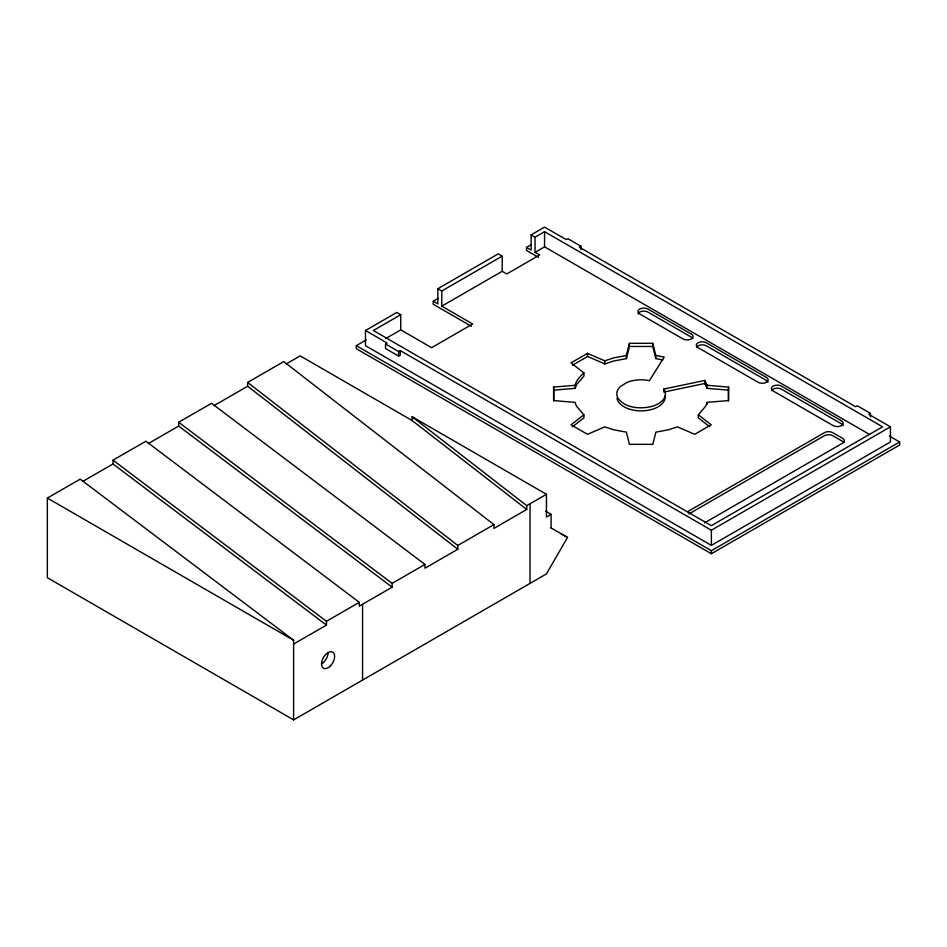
<?xml version="1.0" encoding="UTF-8"?>
<svg xmlns="http://www.w3.org/2000/svg" width="947" height="947" viewBox="0 0 947 947"><rect width="100%" height="100%" fill="white"/><g stroke="black" fill="none" stroke-linecap="round" stroke-linejoin="round"><path stroke-width="1.42" d="M655.75 358.475L652.743 346.46L652.767 343.311L629.435 343.311L626.287 355.516L626.417 358.629L613.49 361.056L604.873 363.932L587.614 356.474L572.414 365.246M663.835 391.075L663.871 389.051L704.864 380.434L707.149 385.275L706.983 388.317L728.397 390.14L728.397 400.901M707.149 385.275L728.61 387.098L728.61 400.569L707.16 402.357L705.835 405.967L698.341 414.833L698.223 417.805L709.741 426.73M706.983 388.317L704.71 383.499L704.864 380.434M707.054 404.369L707.16 402.357M728.397 390.14L728.61 387.098M629.435 343.311L629.459 346.46L626.417 358.629M553.806 400.901L553.806 390.14L575.196 388.353L576.534 384.754L584.003 375.912L583.861 372.834L570.982 362.867L587.483 353.349L604.778 360.819L613.36 357.954L626.287 355.516M575.196 388.353C574.213 381.996 579.73 376.894 583.861 372.834M550.846 527.81L567.513 537.434L546.455 573.906L293.617 719.886L47.35 577.706L47.35 498.075L80.187 479.123L293.617 640.255L293.617 719.886M572.308 426.86L584.003 417.816L583.873 414.833L576.38 405.967L575.054 402.38L553.604 400.569L553.604 387.098L575.042 385.299M583.873 414.833L570.982 424.789L587.483 434.318L604.778 426.848L613.419 429.725L626.381 432.152L629.435 444.344L652.767 444.344L655.916 432.14L668.842 429.701L677.425 426.848L694.731 434.318L711.221 424.789L698.341 414.833M293.617 644.055L326.455 625.091L113.024 463.959L113.024 460.159L145.862 441.207L359.292 602.339L359.292 606.139L392.129 587.176L392.129 583.388L178.687 422.244L211.524 403.292L424.954 564.424L424.954 568.224L457.792 549.26L457.792 545.472L247.652 382.434L283.769 361.588L493.92 524.614L493.92 528.414L526.745 509.45L526.745 505.662L412.123 416.739L412.123 420.527L526.745 509.45M82.709 481.455L113.024 463.959M148.383 443.539L178.687 426.043L178.687 422.244M214.022 405.647L247.652 386.234L247.652 382.434M286.29 363.92L300.187 355.894L412.123 420.527M870.423 416.775L870.423 413.354L868.79 414.301L890.452 426.813L890.452 441.977L711.375 545.377L365.483 345.679L365.483 330.515L396.805 312.427L400.747 314.7L400.747 329.864L431.607 347.691L472.66 323.992L441.787 306.165L441.787 291.001L502.206 256.128L502.206 271.292L441.787 306.165M471.381 326.289L433.253 304.271L433.253 301.241L437.845 303.892L437.845 288.728L498.264 253.843L502.206 256.128M538.441 257.335L526.508 250.434L526.508 247.404L531.101 250.055L531.101 234.892L544.561 227.114L566.235 239.627L567.88 238.68L581.008 246.267L581.008 249.677M400.747 314.7L373.355 330.515L711.375 525.656L882.58 426.813L544.561 231.672L535.043 237.164L531.101 234.892M889.434 436.082L899.65 441.977L899.65 445.019L711.375 553.723L356.285 348.709L356.285 345.679L366.193 339.961M433.253 301.241L438.283 298.341M526.508 247.404L531.326 244.622M385.808 338.493L400.747 329.864M535.043 237.164L535.043 252.328L544.561 246.836L869.772 434.59M385.512 343.974L398.64 351.55L400.285 350.603L400.285 355.161L398.64 356.108L385.512 348.52L385.512 343.974L387.145 343.027L365.483 330.515M581.008 246.267L579.375 247.214L855.65 406.725L857.295 405.778L870.423 413.354M326.455 625.091L326.455 621.303L359.292 602.339M392.129 583.388L424.954 564.424M457.792 545.472L493.92 524.614M526.745 505.662L546.455 494.287L546.455 517.038L551.095 514.351L551.095 527.952M687.617 511.664L824.423 432.672A5.895 3.409 0 0 1 832.768 432.672L842.617 438.366A5.895 3.409 0 0 1 842.617 443.172L704.532 522.898M688.895 513.949L824.423 435.703A5.895 3.409 0 0 1 832.768 435.703L842.617 441.397A5.895 3.409 0 0 1 843.99 442.651M400.285 350.603L711.375 530.213L890.452 426.813M356.285 345.679L711.375 550.681L899.65 441.977M663.823 392.094L704.71 383.499M629.459 346.46L652.743 346.46M662.805 359.943L655.786 358.629L655.821 355.504L664.202 357.078L649.37 380.706L646.162 380.102A24.362 14.063 0 0 0 626.807 382.47L620.048 386.814L618 389.477A24.267 14.004 0 0 0 617.977 398.142C625.269 408.193 639.746 409.116 650.956 406.654A24.172 13.956 0 0 0 662.131 400.865A24.279 14.016 0 0 0 664.226 389.513L663.871 389.051M535.043 252.328L539.636 254.98L506.799 273.943L502.206 271.292M437.845 288.728L441.787 291.001M412.123 416.739L546.455 494.287M545.626 511.191L551.095 514.351M560.944 533.635L567.513 537.434M47.35 498.075L293.617 640.255M178.687 426.043L392.129 587.176M113.024 460.159L326.455 621.303M247.652 386.234L457.792 549.26M652.767 343.311L655.798 355.421M553.604 387.098L553.806 390.14M587.483 353.349L587.614 356.474M604.778 360.819L604.873 363.932M711.375 530.213L711.375 545.377M711.375 550.681L711.375 553.723M665.22 395.396C666.084 401.599 660.426 406.085 655.3 408.204A24.243 14.004 0 0 1 626.855 408.181A24.291 14.027 0 0 1 616.982 398.32M544.561 231.672L544.561 246.836M530.036 503.768L530.036 583.388M398.64 351.55L398.64 356.108M362.571 604.245L362.571 680.076M771.604 390.626A5.895 3.409 0 0 1 781.441 389.17L841.469 423.818A5.895 3.409 0 0 1 843.114 425.7M696.542 347.289A5.895 3.409 0 0 1 706.379 345.833L766.407 380.481A5.895 3.409 0 0 1 767.993 382.15M638.006 314.002A5.895 3.409 0 0 1 642.007 311.291A5.895 3.409 0 0 1 647.997 312.119L691.346 337.144A5.895 3.409 0 0 1 692.837 338.6M328.1 652.578A9.292 5.362 -60 0 1 321.53 663.954M691.346 334.113L647.997 309.089A5.895 3.409 0 0 0 639.651 309.089A5.895 3.409 0 0 0 639.651 313.907L683 338.931A5.895 3.409 0 0 0 691.346 338.931A5.895 3.409 0 0 0 691.346 334.113M766.407 377.451L706.379 342.802A5.895 3.409 0 0 0 698.034 342.802A5.895 3.409 0 0 0 698.034 347.608L758.062 382.268A5.895 3.409 0 0 0 766.407 382.268A5.895 3.409 0 0 0 766.407 377.451M841.469 420.788L781.441 386.139A5.895 3.409 0 0 0 773.107 386.139A5.895 3.409 0 0 0 773.095 390.945L833.123 425.605A5.895 3.409 0 0 0 841.469 425.605A5.895 3.409 0 0 0 841.469 420.788M329.793 666.51A9.292 5.362 -60 0 0 332.74 652.128A9.292 5.362 -60 0 0 321.755 661.87A9.292 5.362 -60 0 0 329.793 666.51"/></g></svg>
